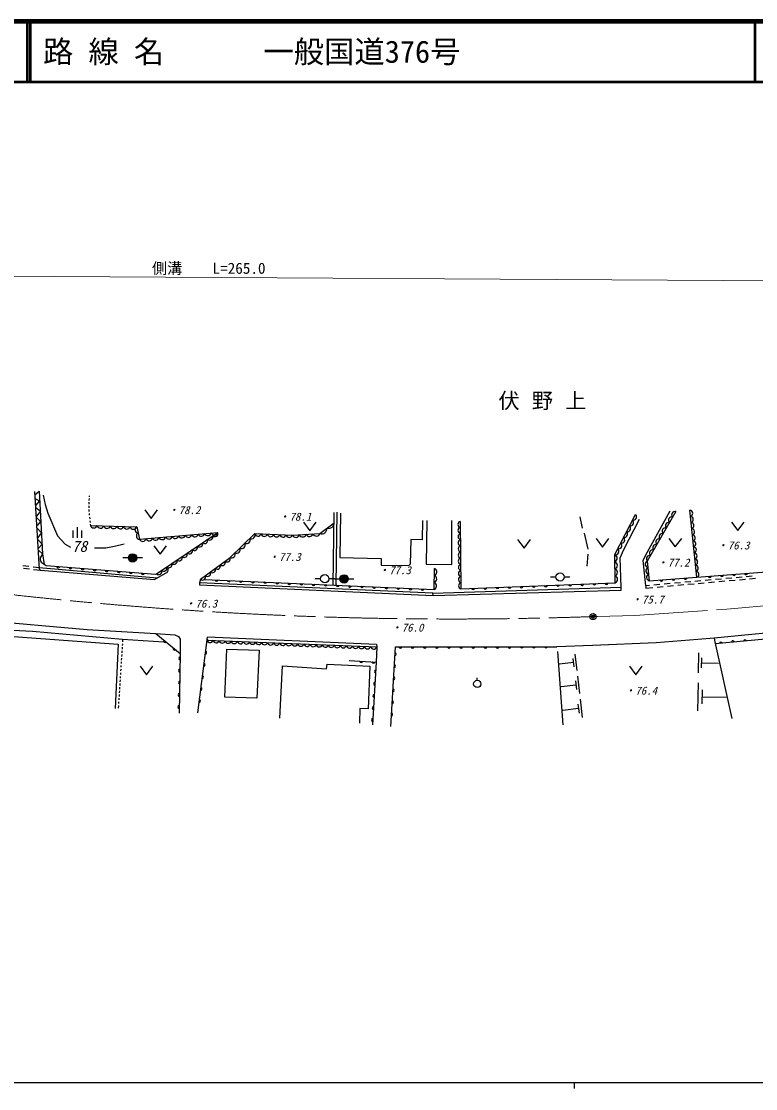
# Model space of a CAD drawing. Units: millimetres, scale not verified. Extents: x 40000 to 680000, y 20000 to 380000.
# Drawn here: x 176808 to 297903, y 204000 to 380000 of the extents above; entities that cross this region are included whole.
import ezdxf
from ezdxf.enums import TextEntityAlignment as Align

# ---------------------------------------------------------------- set-up
doc = ezdxf.new("R2010")
doc.units = ezdxf.units.MM
doc.header["$LTSCALE"] = 1000
doc.header["$PDMODE"] = 32
doc.header["$PDSIZE"] = 500
doc.linetypes.add('CHAIN', pattern=[18.5, 12, -1.5, 3.5, -1.5])
for name, color, linetype, lineweight in [('M-BGD', 7, 'Continuous', 25), ('M-BMK', 2, 'CHAIN', 13), ('M-BMK-SRVR', 3, 'Continuous', 25), ('M-STR-HTXT', 7, 'Continuous', 13), ('M-STR-STRC', 7, 'Continuous', 25), ('M-TTL', 2, 'Continuous', 140), ('M-TTL-BAND', 7, 'Continuous', 25), ('M-TTL-LINE', 7, 'Continuous', 50)]:
    doc.layers.add(name, color=color, linetype=linetype, lineweight=lineweight)
doc.layers.add('M-BMK-HTXT', color=7, linetype='Continuous')
doc.layers.add('M-TTL-TXT', color=7, linetype='Continuous')
doc.styles.add('ＭＳ ゴシック', font='')
doc.styles.get('ＭＳ ゴシック').set_extended_font_data('MS Gothic')

msp = doc.modelspace()

# ---------------------------------------------------------------- hatches: boundary and pattern name
at = {"layer": 'M-BGD'}
for points in [[(195837, 291529, -0.41421), (195154, 290846, -0.41421), (194472, 291529, -0.41421), (195154, 292212, -0.41421)], [(230713, 288060, -0.41421), (230030, 287377, -0.41421), (229347, 288060, -0.41421), (230030, 288743, -0.41421)]]:
    msp.add_hatch(color=256, dxfattribs=at).paths.add_polyline_path(points)

# ---------------------------------------------------------------- linework, layer by layer
for p, q in [((178969, 302444), (179731, 289659)), ((179054, 301936), (179731, 302528)), ((179054, 301343), (179816, 300920)), ((179731, 302528), (180324, 292199)), ((180409, 301851), (180747, 300327)), ((187970, 301302), (187961, 301002)), ((187983, 301769), (187978, 301602)), ((179816, 300920), (179139, 300158)), ((179139, 299904), (179985, 299226)), ((179985, 299226), (179308, 298380)), ((180747, 300327), (181171, 298888)), ((187918, 299503), (187913, 299335)), ((187913, 299335), (187935, 299149)), ((187935, 300103), (187926, 299803)), ((187952, 300702), (187944, 300402)), ((197162, 299437), (198212, 298037)), ((198212, 298037), (199262, 299437)), ((288191, 288326), (287069, 299376)), ((179308, 298210), (179985, 297533)), ((179985, 297533), (179393, 296856)), ((181171, 298888), (182779, 295162)), ((187971, 298851), (188006, 298554)), ((188041, 298256), (188077, 297958)), ((188112, 297660), (188148, 297362)), ((228212, 287041), (228406, 299023)), ((229431, 298888), (229346, 291606)), ((242977, 297702), (242893, 294485)), ((243655, 297702), (243570, 290506)), ((247803, 290421), (247803, 297702)), ((249200, 297549), (249310, 286430)), ((268885, 298295), (269309, 296432)), ((179308, 296517), (180155, 295670)), ((185372, 294836), (185372, 296061)), ((186072, 294836), (186072, 296586)), ((186772, 294836), (186772, 296061)), ((188183, 297064), (188205, 296878)), ((199120, 288897), (209199, 295734)), ((223347, 297405), (224397, 296005)), ((224397, 296005), (225447, 297405)), ((180155, 295670), (179477, 294824)), ((179562, 294485), (180239, 293808)), ((182779, 295162), (184049, 293808)), ((241030, 294570), (240945, 290506)), ((242893, 294485), (241030, 294570)), ((258656, 294537), (259706, 293137)), ((259706, 293137), (260756, 294537)), ((269647, 295586), (270240, 292961)), ((271587, 294698), (272637, 293298)), ((180239, 293808), (179647, 293130)), ((179647, 292792), (180324, 292199)), ((180324, 292199), (179901, 291522)), ((180324, 292199), (180578, 290421)), ((184049, 293808), (184896, 293300)), ((190738, 293130), (188875, 293130)), ((192177, 293384), (190738, 293130)), ((193786, 293808), (192177, 293384)), ((198658, 293535), (199708, 292135)), ((199708, 292135), (200758, 293535)), ((179901, 291522), (179901, 291183)), ((179901, 291183), (180070, 290844)), ((180070, 290844), (180917, 290252)), ((193559, 291565), (194473, 291566)), ((195852, 291565), (196766, 291566)), ((229346, 291606), (236119, 291437)), ((236119, 291437), (236119, 290336)), ((240945, 290506), (240691, 290252)), ((243570, 290506), (247803, 290421)), ((270240, 292114), (270071, 290167)), ((177048, 290286), (178038, 290148)), ((177137, 289843), (178129, 289720)), ((178731, 290052), (179731, 289913)), ((178824, 289634), (179985, 289490)), ((179731, 289913), (199203, 288212)), ((179731, 289659), (179985, 289490)), ((179985, 289490), (198781, 287966)), ((180917, 290252), (198951, 288812)), ((198760, 287967), (200991, 289202)), ((198951, 288812), (199120, 288897)), ((200991, 289202), (201075, 289899)), ((236119, 290336), (240691, 290252)), ((244863, 286301), (244945, 289764)), ((207016, 287983), (244863, 286301)), ((225249, 288122), (226162, 288123)), ((227542, 288122), (228455, 288123)), ((228434, 288096), (229348, 288097)), ((230728, 288096), (231641, 288097)), ((249310, 286430), (274736, 287405)), ((264052, 288417), (264966, 288418)), ((266345, 288417), (267259, 288418)), ((280423, 286976), (279766, 286917)), ((279766, 286917), (279789, 286555)), ((282116, 287128), (281120, 287039)), ((283810, 287280), (282814, 287191)), ((283358, 286873), (284354, 286961)), ((285503, 287432), (284507, 287343)), ((285052, 287023), (286048, 287112)), ((287196, 287584), (286200, 287494)), ((286745, 287174), (287741, 287263)), ((288889, 287736), (287893, 287646)), ((288438, 287325), (289434, 287413)), ((290583, 287887), (289587, 287798)), ((290132, 287476), (291128, 287564)), ((292276, 288039), (291280, 287950)), ((291825, 287626), (292821, 287715)), ((293969, 288191), (292973, 288102)), ((293518, 287777), (294514, 287866)), ((295662, 288343), (294666, 288254)), ((295212, 287928), (296208, 288017)), ((297355, 288495), (296359, 288405)), ((296905, 288079), (297901, 288167)), ((244688, 285724), (275714, 286691)), ((279789, 286555), (280968, 286660)), ((281665, 286722), (282661, 286810)), ((173212, 278737), (192770, 277298)), ((193516, 278114), (193488, 277675)), ((205893, 265952), (207488, 278455)), ((235388, 277238), (207488, 278455)), ((310099, 279147), (291230, 277341)), ((192770, 277298), (192262, 266714)), ((193430, 276777), (193411, 276478)), ((193469, 277376), (193450, 277077)), ((207427, 277973), (235415, 276857)), ((210381, 268577), (210719, 276451)), ((210719, 276451), (216053, 276282)), ((193316, 274981), (193297, 274682)), ((193354, 275580), (193335, 275280)), ((193392, 276179), (193373, 275879)), ((216053, 276282), (215630, 268408)), ((265231, 276106), (266100, 263977)), ((267780, 274936), (267937, 273574)), ((268110, 275664), (268425, 272940)), ((288482, 272589), (288534, 275864)), ((288986, 273400), (289012, 275037)), ((193201, 273185), (193182, 272885)), ((193239, 273783), (193220, 273484)), ((193277, 274382), (193258, 274083)), ((196396, 273643), (197446, 272243)), ((197446, 272243), (198496, 273643)), ((219440, 265106), (219863, 273742)), ((219863, 273742), (227145, 273234)), ((227145, 273234), (227229, 273996)), ((227229, 273996), (234257, 273657)), ((234257, 273657), (234003, 266630)), ((267859, 274255), (265544, 273988)), ((277076, 273656), (278126, 272256)), ((278126, 272256), (279176, 273656)), ((288999, 274218), (291782, 274174)), ((193086, 271388), (193067, 271089)), ((193124, 271987), (193105, 271688)), ((193163, 272586), (193144, 272286)), ((251999, 271338), (251999, 271738)), ((268183, 271253), (268349, 269818)), ((268531, 272020), (268862, 269150)), ((192971, 269592), (192952, 269293)), ((193010, 270191), (192991, 269891)), ((193048, 270789), (193029, 270490)), ((268266, 270535), (265826, 270254)), ((288383, 266322), (288455, 270925)), ((289091, 267461), (289128, 269763)), ((192857, 267796), (192838, 267496)), ((192895, 268394), (192876, 268095)), ((192933, 268993), (192914, 268694)), ((215630, 268408), (210381, 268577)), ((268968, 268233), (269317, 265210)), ((289110, 268612), (293022, 268550)), ((192818, 267197), (192791, 266759)), ((232648, 266714), (232563, 264259)), ((234003, 266630), (232648, 266714)), ((268689, 266669), (266119, 266372)), ((268602, 267425), (268776, 265913))]:
    msp.add_line(p, q, dxfattribs=at)
for points in [[(279766, 286917), (279337, 291103), (279723, 291910), (283817, 299299)], [(228811, 299038), (228672, 287020), (228746, 287017)], [(244727, 285329), (275717, 286227), (275714, 286691), (275536, 291530), (276168, 292926), (278775, 297928)], [(274736, 287405), (274667, 292057), (278090, 298692)], [(284725, 299166), (280039, 291003), (280362, 287764)], [(188205, 296878), (195832, 296620), (196289, 294602), (209199, 295734)], [(206344, 288000), (211230, 291572), (215298, 295522), (221510, 295270), (226050, 295551), (228378, 297330)], [(280362, 287764), (288191, 288326), (301830, 289397), (325945, 291725)], [(206344, 288000), (206200, 287432), (206200, 287069), (244727, 285329), (244688, 285724), (206200, 287432)], [(330916, 282026), (309696, 280078), (291080, 278261), (288369, 278077), (281477, 277501), (270971, 277053), (265126, 276869)], [(170164, 281277), (187649, 279696), (198980, 279053)], [(169910, 279414), (171039, 279834), (178639, 279456), (193516, 278114), (200315, 277708)], [(198980, 279053), (202993, 275730), (202812, 265942)], [(198980, 279053), (202118, 278830), (202715, 278584), (202973, 278127), (202993, 275730)], [(291080, 278261), (291153, 277682), (293997, 265044)], [(235388, 277238), (235415, 276857), (235321, 274331)], [(237717, 263698), (238507, 276850), (265126, 276869)], [(230880, 274577), (235321, 274331), (234716, 264014)]]:
    msp.add_lwpolyline(points, dxfattribs=at)
for centre, radius in [((195154, 291529), 683), ((226844, 288087), 683), ((230030, 288060), 683), ((265648, 288381), 683), ((251999, 270738), 600)]:
    msp.add_circle(centre, radius, dxfattribs=at)
for centre, radius, start, end in [((287002, 298862), 519, 289.01976, 82.57632), ((249324, 297045), 519, 103.85375, 257.28481), ((277219, 297341), 556, 258.96737, 46.45666), ((277708, 298289), 556, 258.96737, 46.45666), ((284067, 297735), 542, 75.306, 224.96567), ((284588, 298642), 542, 75.306, 224.96567), ((287104, 297858), 519, 289.01976, 82.57632), ((188756, 297031), 571, 195.52238, 340.61102), ((189846, 296994), 571, 195.52238, 340.61102), ((190935, 296957), 571, 195.52238, 340.61102), ((192025, 296921), 571, 195.52238, 340.61102), ((193114, 296884), 571, 195.52238, 340.61102), ((194204, 296847), 571, 195.52238, 340.61102), ((195293, 296810), 571, 195.52238, 340.61102), ((196078, 296146), 535, 117.32406, 268.15524), ((208647, 295851), 564, 201.954, 348.06951), ((208711, 295550), 522, 227.65835, 20.64223), ((226347, 296370), 870, 250.0927, 4.6587), ((227511, 297259), 870, 250.0927, 4.6587), ((249334, 296034), 519, 103.85375, 257.28481), ((276241, 295446), 556, 258.96737, 46.45666), ((276730, 296393), 556, 258.96737, 46.45666), ((283026, 295921), 542, 75.306, 224.96567), ((283547, 296828), 542, 75.306, 224.96567), ((287206, 296853), 519, 289.01976, 82.57632), ((287308, 295848), 519, 289.01976, 82.57632), ((196306, 295136), 535, 117.32406, 268.15524), ((196812, 294813), 564, 201.954, 348.06951), ((197888, 294907), 564, 201.954, 348.06951), ((198964, 295002), 564, 201.954, 348.06951), ((200040, 295096), 564, 201.954, 348.06951), ((201116, 295190), 564, 201.954, 348.06951), ((202192, 295285), 564, 201.954, 348.06951), ((203268, 295379), 564, 201.954, 348.06951), ((204343, 295473), 564, 201.954, 348.06951), ((205419, 295568), 564, 201.954, 348.06951), ((206191, 293841), 522, 227.65835, 20.64223), ((206495, 295662), 564, 201.954, 348.06951), ((207031, 294411), 522, 227.65835, 20.64223), ((207571, 295756), 564, 201.954, 348.06951), ((207871, 294980), 522, 227.65835, 20.64223), ((213123, 293692), 602, 243.74818, 24.55847), ((213937, 294482), 602, 243.74818, 24.55847), ((214750, 295272), 602, 243.74818, 24.55847), ((215821, 295636), 536, 192.34345, 343.01822), ((216856, 295594), 536, 192.34345, 343.01822), ((217891, 295553), 536, 192.34345, 343.01822), ((218927, 295511), 536, 192.34345, 343.01822), ((219962, 295469), 536, 192.34345, 343.01822), ((220998, 295427), 536, 192.34345, 343.01822), ((222065, 295509), 604, 203.29203, 343.78709), ((223200, 295579), 604, 203.29203, 343.78709), ((224335, 295650), 604, 203.29203, 343.78709), ((225470, 295720), 604, 203.29203, 343.78709), ((249344, 295024), 519, 103.85375, 257.28481), ((249354, 294013), 519, 103.85375, 257.28481), ((275263, 293550), 556, 258.96737, 46.45666), ((275752, 294498), 556, 258.96737, 46.45666), ((281984, 294107), 542, 75.306, 224.96567), ((282505, 295014), 542, 75.306, 224.96567), ((287410, 294844), 519, 289.01976, 82.57632), ((287512, 293839), 519, 289.01976, 82.57632), ((203671, 292132), 522, 227.65835, 20.64223), ((204511, 292701), 522, 227.65835, 20.64223), ((205351, 293271), 522, 227.65835, 20.64223), ((211496, 292112), 602, 243.74818, 24.55847), ((212309, 292902), 602, 243.74818, 24.55847), ((249364, 293002), 519, 103.85375, 257.28481), ((249374, 291991), 519, 103.85375, 257.28481), ((274774, 292602), 556, 258.96737, 46.45666), ((280943, 292293), 542, 75.306, 224.96567), ((281464, 293200), 542, 75.306, 224.96567), ((287614, 292835), 519, 289.01976, 82.57632), ((287716, 291830), 519, 289.01976, 82.57632), ((201151, 290422), 522, 227.65835, 20.64223), ((201991, 290992), 522, 227.65835, 20.64223), ((202831, 291562), 522, 227.65835, 20.64223), ((209938, 290775), 518, 229.33641, 23.00748), ((210753, 291370), 518, 229.33641, 23.00748), ((249385, 290980), 519, 103.85375, 257.28481), ((249395, 289969), 519, 103.85375, 257.28481), ((274453, 291472), 623, 291.80965, 69.88671), ((274471, 290309), 623, 291.80965, 69.88671), ((280260, 290480), 568, 112.90071, 258.50237), ((280422, 291386), 542, 75.306, 224.96567), ((287818, 290826), 519, 289.01976, 82.57632), ((182915, 290149), 256, 188.11715, 342.75639), ((184908, 289990), 256, 188.11715, 342.75639), ((186902, 289830), 256, 188.11715, 342.75639), ((188896, 289671), 256, 188.11715, 342.75639), ((190889, 289512), 256, 188.11715, 342.75639), ((192883, 289353), 256, 188.11715, 342.75639), ((194877, 289194), 256, 188.11715, 342.75639), ((196870, 289035), 256, 188.11715, 342.75639), ((199472, 289283), 522, 227.65835, 20.64223), ((200311, 289853), 522, 227.65835, 20.64223), ((207496, 288989), 518, 229.33641, 23.00748), ((208310, 289584), 518, 229.33641, 23.00748), ((209124, 290179), 518, 229.33641, 23.00748), ((244715, 289192), 617, 289.22634, 68.06422), ((249405, 288959), 519, 103.85375, 257.28481), ((274488, 289146), 623, 291.80965, 69.88671), ((280368, 289401), 568, 112.90071, 258.50237), ((280475, 288321), 568, 112.90071, 258.50237), ((287920, 289821), 519, 289.01976, 82.57632), ((288022, 288816), 519, 289.01976, 82.57632), ((292325, 288707), 256, 197.1693, 351.80853), ((294319, 288864), 256, 197.1693, 351.80853), ((296313, 289020), 256, 197.1693, 351.80853), ((206681, 288393), 518, 229.33641, 23.00748), ((209017, 287950), 256, 190.13542, 344.77465), ((211015, 287861), 256, 190.13542, 344.77465), ((213013, 287773), 256, 190.13542, 344.77465), ((215011, 287684), 256, 190.13542, 344.77465), ((217009, 287595), 256, 190.13542, 344.77465), ((219007, 287506), 256, 190.13542, 344.77465), ((221005, 287417), 256, 190.13542, 344.77465), ((223003, 287329), 256, 190.13542, 344.77465), ((225001, 287240), 256, 190.13542, 344.77465), ((226999, 287151), 256, 190.13542, 344.77465), ((228997, 287062), 256, 190.13542, 344.77465), ((230995, 286973), 256, 190.13542, 344.77465), ((244660, 286883), 617, 289.22634, 68.06422), ((244687, 288038), 617, 289.22634, 68.06422), ((249415, 287948), 519, 103.85375, 257.28481), ((249425, 286937), 519, 103.85375, 257.28481), ((261299, 286946), 256, 194.87463, 349.51386), ((263298, 287023), 256, 194.87463, 349.51386), ((265297, 287099), 256, 194.87463, 349.51386), ((267295, 287176), 256, 194.87463, 349.51386), ((269294, 287252), 256, 194.87463, 349.51386), ((271292, 287329), 256, 194.87463, 349.51386), ((273291, 287405), 256, 194.87463, 349.51386), ((274505, 287983), 623, 291.80965, 69.88671), ((282353, 287964), 256, 196.78426, 351.42349), ((284348, 288107), 256, 196.78426, 351.42349), ((286343, 288250), 256, 196.78426, 351.42349), ((290331, 288551), 256, 197.1693, 351.80853), ((232993, 286885), 256, 190.13542, 344.77465), ((234991, 286796), 256, 190.13542, 344.77465), ((236989, 286707), 256, 190.13542, 344.77465), ((238987, 286618), 256, 190.13542, 344.77465), ((240985, 286529), 256, 190.13542, 344.77465), ((242983, 286440), 256, 190.13542, 344.77465), ((251307, 286563), 256, 194.87463, 349.51386), ((253305, 286640), 256, 194.87463, 349.51386), ((255304, 286716), 256, 194.87463, 349.51386), ((257302, 286793), 256, 194.87463, 349.51386), ((259301, 286869), 256, 194.87463, 349.51386), ((207356, 277863), 256, 275.40987, 70.04911), ((200556, 277821), 256, 153.05602, 307.69526), ((202096, 276546), 256, 153.05602, 307.69526), ((207931, 278066), 513, 190.41689, 345.01346), ((208931, 278026), 513, 190.41689, 345.01346), ((209930, 277986), 513, 190.41689, 345.01346), ((210930, 277947), 513, 190.41689, 345.01346), ((211930, 277907), 513, 190.41689, 345.01346), ((212929, 277867), 513, 190.41689, 345.01346), ((213929, 277827), 513, 190.41689, 345.01346), ((214928, 277787), 513, 190.41689, 345.01346), ((215928, 277747), 513, 190.41689, 345.01346), ((216928, 277707), 513, 190.41689, 345.01346), ((217927, 277667), 513, 190.41689, 345.01346), ((218927, 277627), 513, 190.41689, 345.01346), ((219926, 277588), 513, 190.41689, 345.01346), ((220926, 277548), 513, 190.41689, 345.01346), ((221925, 277508), 513, 190.41689, 345.01346), ((222925, 277468), 513, 190.41689, 345.01346), ((223925, 277428), 513, 190.41689, 345.01346), ((224924, 277388), 513, 190.41689, 345.01346), ((225924, 277348), 513, 190.41689, 345.01346), ((226923, 277308), 513, 190.41689, 345.01346), ((227923, 277269), 513, 190.41689, 345.01346), ((228923, 277229), 513, 190.41689, 345.01346), ((229922, 277189), 513, 190.41689, 345.01346), ((230922, 277149), 513, 190.41689, 345.01346), ((231921, 277109), 513, 190.41689, 345.01346), ((232921, 277069), 513, 190.41689, 345.01346), ((233921, 277029), 513, 190.41689, 345.01346), ((234920, 276989), 513, 190.41689, 345.01346), ((239332, 276907), 256, 192.72171, 347.36094), ((241332, 276908), 256, 192.72171, 347.36094), ((243332, 276910), 256, 192.72171, 347.36094), ((245332, 276911), 256, 192.72171, 347.36094), ((247332, 276913), 256, 192.72171, 347.36094), ((249332, 276914), 256, 192.72171, 347.36094), ((251332, 276915), 256, 192.72171, 347.36094), ((253332, 276917), 256, 192.72171, 347.36094), ((255332, 276918), 256, 192.72171, 347.36094), ((257332, 276920), 256, 192.72171, 347.36094), ((259332, 276921), 256, 192.72171, 347.36094), ((261332, 276923), 256, 192.72171, 347.36094), ((263332, 276924), 256, 192.72171, 347.36094), ((292186, 277376), 256, 18.14597, 172.78521), ((294177, 277567), 256, 18.14597, 172.78521), ((296168, 277757), 256, 18.14597, 172.78521), ((203035, 274940), 256, 101.61868, 256.25791), ((207103, 275879), 256, 275.40987, 70.04911), ((238381, 275680), 256, 279.24332, 73.88256), ((202998, 272940), 256, 101.61868, 256.25791), ((206850, 273895), 256, 275.40987, 70.04911), ((232880, 274522), 256, 189.5131, 344.15233), ((234877, 274412), 256, 189.5131, 344.15233), ((235287, 272778), 256, 99.32107, 253.9603), ((238261, 273683), 256, 279.24332, 73.88256), ((202961, 270941), 256, 101.61868, 256.25791), ((206597, 271911), 256, 275.40987, 70.04911), ((238141, 271687), 256, 279.24332, 73.88256), ((206344, 269927), 256, 275.40987, 70.04911), ((235169, 270782), 256, 99.32107, 253.9603), ((238021, 269691), 256, 279.24332, 73.88256), ((202924, 268941), 256, 101.61868, 256.25791), ((206091, 267943), 256, 275.40987, 70.04911), ((235052, 268785), 256, 99.32107, 253.9603), ((237901, 267694), 256, 279.24332, 73.88256), ((202887, 266941), 256, 101.61868, 256.25791), ((234935, 266788), 256, 99.32107, 253.9603), ((237781, 265698), 256, 279.24332, 73.88256), ((234818, 264792), 256, 99.32107, 253.9603)]:
    msp.add_arc(centre, radius, start, end, dxfattribs=at)
at = {"layer": 'M-BMK'}
msp.add_lwpolyline([(271086, 281844), (271849, 281870), (277988, 282047), (293157, 283093), (308086, 284410), (370480, 290674)], dxfattribs=at)
msp.add_arc((248013, 942711), 661269, 263.35225, 271.99961, dxfattribs=at)
at = {"layer": 'M-BMK-SRVR'}
msp.add_circle((271086, 281844), 500, dxfattribs=at)
msp.add_point((271086, 281844), dxfattribs=at)
at = {"layer": 'M-STR-HTXT'}
msp.add_line((83973, 338512), (335431, 336988), dxfattribs=at)
at = {"layer": 'M-STR-STRC'}
for p, q in [((293919, 297423), (294969, 296023)), ((294969, 296023), (296019, 297423)), ((272637, 293298), (273687, 294698)), ((283607, 294723), (284657, 293323)), ((284657, 293323), (285707, 294723))]:
    msp.add_line(p, q, dxfattribs=at)
at = {"layer": 'M-TTL'}
msp.add_line((680000, 380000), (40000, 380000), dxfattribs=at)
at = {"layer": 'M-TTL-BAND'}
for p, q in [((40000, 205000), (579000, 205000)), ((268000, 205000), (268000, 204000))]:
    msp.add_line(p, q, dxfattribs=at)
at = {"layer": 'M-TTL-LINE'}
for p, q in [((177750, 380000), (177750, 370000)), ((178250, 380000), (178250, 370000)), ((297750, 380000), (297750, 370000)), ((40000, 370000), (680000, 370000))]:
    msp.add_line(p, q, dxfattribs=at)

# ---------------------------------------------------------------- texts
at = {"layer": 'M-BGD', "style": 'ＭＳ ゴシック', "oblique": 15}
for s, height, p in [('・78.2', 1320, (200949, 298346)), ('・78.1', 1320, (219233, 297258)), ('78', 1833, (185152, 291959)), ('・76.3', 1320, (291500, 292524)), ('・77.3', 1320, (217492, 290619)), ('・77.2', 1320, (281596, 289694)), ('・77.3', 1320, (235668, 288442)), ('・75.7', 1320, (277351, 283599)), ('・76.3', 1320, (203723, 282927)), ('・76.0', 1320, (237735, 278974)), ('・76.4', 1320, (276263, 268580))]:
    msp.add_text(s, height=height, dxfattribs=at).set_placement(p, align=Align.BOTTOM_LEFT)
at = {"layer": 'M-BMK-HTXT', "insert": (255487, 315886), "char_height": 2566, "attachment_point": 7, "style": 'ＭＳ ゴシック'}
msp.add_mtext('\\T1.57;伏野上', dxfattribs=at)
at = {"layer": 'M-STR-HTXT', "style": 'ＭＳ ゴシック'}
msp.add_text('側溝\u3000\u3000L=265.0', height=1833, dxfattribs=at).set_placement((198345, 337819), align=Align.BOTTOM_LEFT)
at = {"layer": 'M-TTL-TXT', "style": 'ＭＳ ゴシック'}
for s, p in [('路 線 名', (180380, 375000)), ('一般国道376号', (216734, 375000))]:
    msp.add_text(s, height=3666, dxfattribs=at).set_placement(p, align=Align.MIDDLE_LEFT)

doc.saveas('drawing.dxf')
